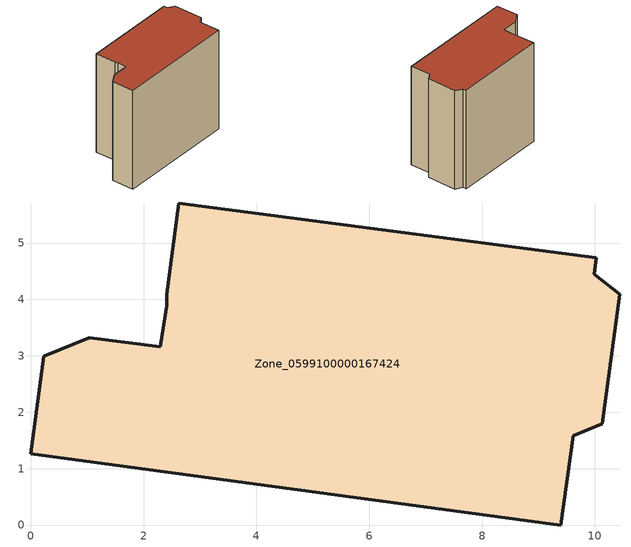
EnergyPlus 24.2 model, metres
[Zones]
Zone_0599100000167424
 floor ground (C_G): 2.29,3.16 2.4,3.89 2.41,4.09 2.62,5.71 10.03,4.74 9.99,4.45 10.44,4.09 10.13,1.8 9.62,1.58 9.4,0 0,1.26 0.22,2.99 1.03,3.32 z2.48
 wall outside (C_F): 9.99,4.45 10.03,4.74 2.62,5.71 2.41,4.09 2.4,3.89 2.29,3.16 1.03,3.32 0.22,2.99 0,1.26 9.4,0 9.62,1.58 10.13,1.8 10.44,4.09 9.99,4.45 z2.48:10.62
 roof outside (C_R): 2.4,3.89 2.29,3.16 1.03,3.32 0.22,2.99 0,1.26 9.4,0 9.62,1.58 10.13,1.8 10.44,4.09 9.99,4.45 10.03,4.74 2.62,5.71 2.41,4.09 z10.62
[BUILDING]
Pand.0599100000167424: North Axis=0; Terrain=City; Loads Convergence Tolerance Value=0.04; Temperature Convergence Tolerance Value=0.4; Solar Distribution=FullExterior; Maximum Number of Warmup Days=25; Minimum Number of Warmup Days=1
[Site:Location]
Rotterdam.The.Hague.AP_ZH_NLD Design_Conditions: Latitude=51.96; Longitude=4.45; Time Zone=1; Elevation=-4.5
[SITE:GROUNDTEMPERATURE:BUILDINGSURFACE]
18, 18, 18, 18, 18, 18, 18, 18, 18, 18, 18, 18
[MATERIAL] Thermal Absorptance=0.9; Solar Absorptance=0.7; Visible Absorptance=0.7
Name | Roughness | Thickness | Conductivity | Density | Specific Heat
G.TI.1946 | MediumSmooth | 0.15 | 1 | 540 | 1210
F.TI.1946 | Rough | 0.3 | 0.857143 | 1920 | 840
R.TI.1946 | MediumRough | 0.2 | 0.1 | 1500 | 1000
[CONSTRUCTION]
C_G: G.TI.1946
C_F: F.TI.1946
C_R: R.TI.1946
[ZONE]
Zone_0599100000167424: Type=1; Multiplier=1; Ceiling Height=Autocalculate; Volume=Autocalculate; Floor Area=autocalculate; Part of Total Floor Area=Yes
[ZONEINFILTRATION:DESIGNFLOWRATE]
Infil_Zone_0599100000167424: Zone or ZoneList or Space or SpaceList=Zone_0599100000167424; Schedule=AlwaysOn; Design Flow Rate Calculation Method=Flow/Area; Flow Rate per Floor Area=0.003; Constant Term Coefficient=1; Temperature Term Coefficient=0; Velocity Term Coefficient=0; Velocity Squared Term Coefficient=0
[HVACTEMPLATE:ZONE:IDEALLOADSAIRSYSTEM]
Zone_0599100000167424: Maximum Heating Supply Air Temperature=50; Minimum Cooling Supply Air Temperature=13; Maximum Heating Supply Air Humidity Ratio=0.0156; Minimum Cooling Supply Air Humidity Ratio=0.0077; Heating Limit=NoLimit; Cooling Limit=NoLimit; Dehumidification Control Type=ConstantSensibleHeatRatio; Cooling Sensible Heat Ratio=0.7; Dehumidification Setpoint=60; Humidification Control Type=None; Humidification Setpoint=30; Outdoor Air Method=None; Outdoor Air Flow Rate per Person=0.00944; Outdoor Air Flow Rate per Zone Floor Area=0; Outdoor Air Flow Rate per Zone=0; Demand Controlled Ventilation Type=None; Outdoor Air Economizer Type=NoEconomizer; Heat Recovery Type=None; Sensible Heat Recovery Effectiveness=0.7; Latent Heat Recovery Effectiveness=0.65
[ZONECONTROL:THERMOSTAT]
ThermostatControl_Zone_0599100000167424: Zone or ZoneList=Zone_0599100000167424; Control Type Schedule=DualSetpointControlType; Control 1=Thermostat_Zone_0599100000167424; Temperature Difference Between Cutout And Setpoint=0
[THERMOSTATSETPOINT:DUALSETPOINT]
Thermostat_Zone_0599100000167424: Heating Setpoint Temperature Schedule=HeatingSetpoint_Zone_0599100000167424; Cooling Setpoint Temperature Schedule=CoolingSetpoint_Zone_0599100000167424
[SCHEDULE:COMPACT]
HeatingSetpoint_Zone_0599100000167424: Through: 12/31, For: AllDays, Until: 24:00, 21
CoolingSetpoint_Zone_0599100000167424: Through: 12/31, For: AllDays, Until: 24:00, 24
DualSetpointControlType: Through: 12/31, For: AllDays, Until: 24:00, 4
AlwaysOn: Through: 12/31, For: AllDays, Until: 24:00, 1
